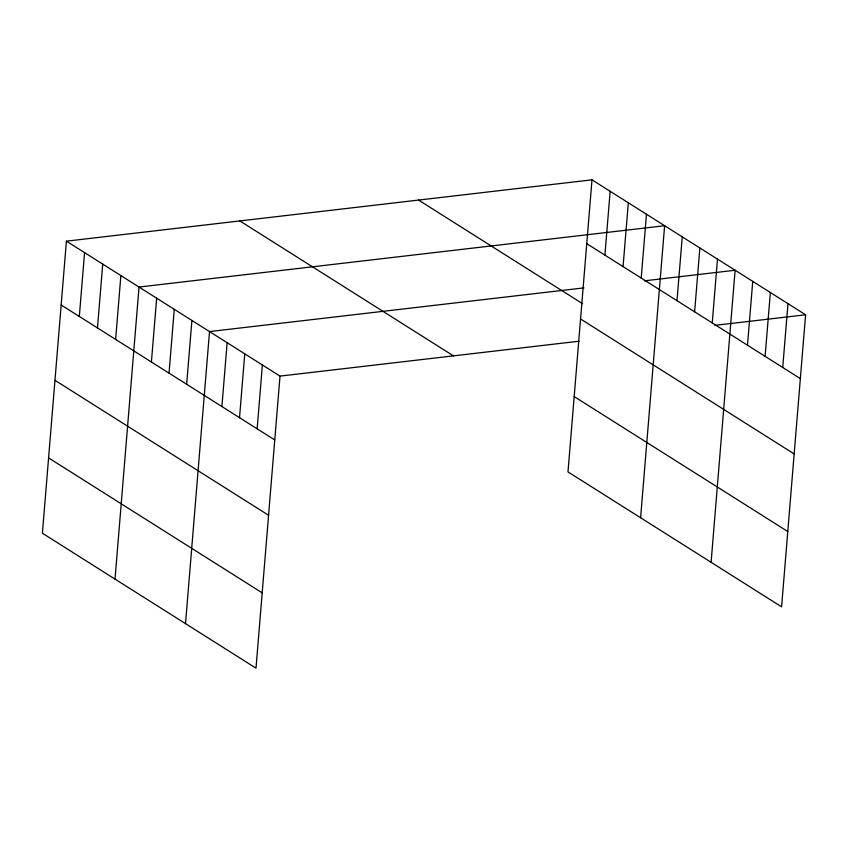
<?xml version="1.0" encoding="UTF-8"?>
<svg xmlns="http://www.w3.org/2000/svg" width="848" height="848" viewBox="0 0 848 848"><rect width="100%" height="100%" fill="white"/><g stroke="black" fill="none" stroke-linecap="round" stroke-linejoin="round"><path stroke-width="1.27" d="M66.409 241.171L42.4 533.222L256.001 668.171L280.01 376.109L66.409 241.171L591.999 179.829L805.6 314.778L781.591 606.829L567.99 471.891L591.999 179.829M79.32 316.463L84.567 252.64M97.478 327.943L102.725 264.11M115.635 339.412L120.882 275.579M115.021 579.099L139.04 287.048L664.62 225.716L640.611 517.768M151.41 362.011L156.657 298.178M169.028 373.141L174.275 309.319M186.655 384.282L191.902 320.449M185.511 623.63L209.52 331.579L584.007 287.885M221.9 406.542L227.147 342.719M239.518 417.682L244.765 353.849M257.145 428.812L262.392 364.979M604.91 255.131L610.157 191.298M623.068 266.601L628.315 202.778M641.215 278.07L646.473 214.247M677.001 300.68L682.248 236.846M694.618 311.81L699.865 247.976M712.246 322.94L717.493 259.117M711.101 562.298L735.11 270.247L644.448 280.826M747.491 345.21L752.738 281.377M765.108 356.34L770.355 292.518M782.725 367.481L787.983 303.648M280.01 376.109L579.067 341.214M714.938 325.356L805.6 314.778M586.752 243.662L800.353 378.611M418.552 200.075L582.597 303.711M580.562 318.975L794.163 453.924M574.181 396.578L787.781 531.516M239.857 220.925L453.457 355.874M61.162 304.994L274.763 439.942M54.972 380.307L268.572 515.255M48.59 457.909L262.191 592.858"/></g></svg>
